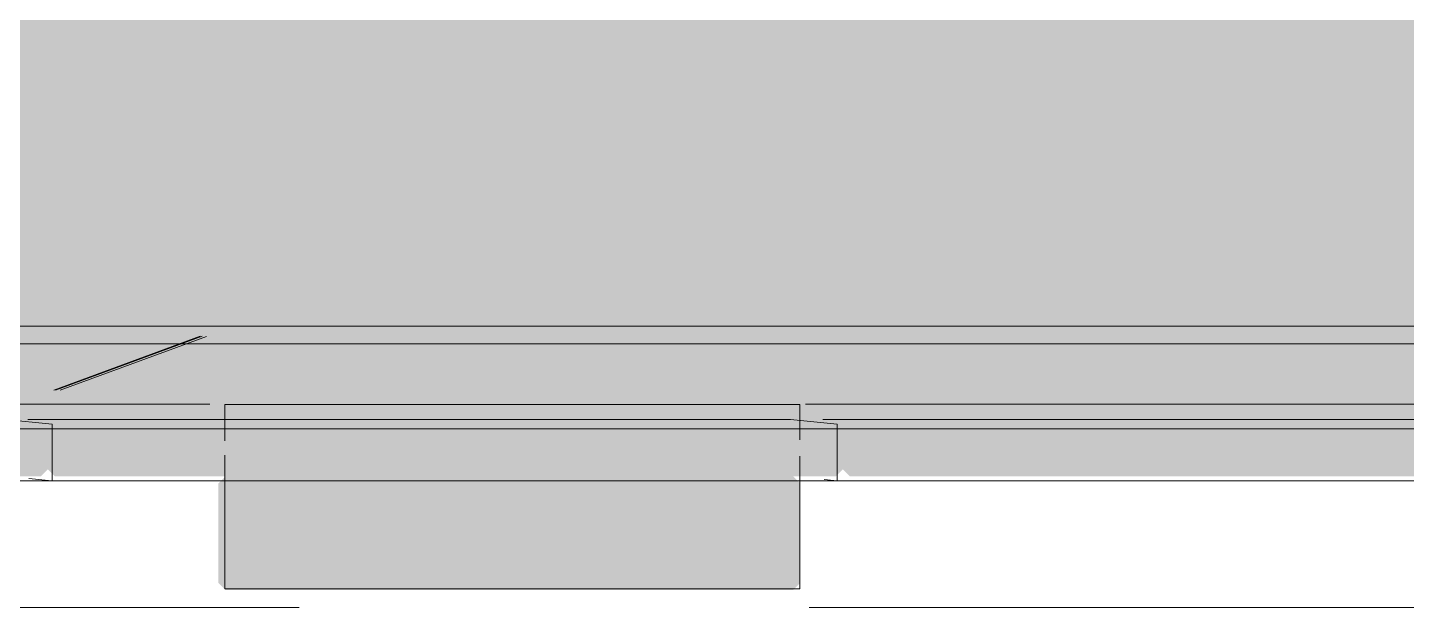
# Model space of a CAD drawing. Header units: millimetres. Extents: x 0 to 84100, y 0 to 59400.
# Drawn here: x 24661 to 25632, y 51084 to 51493 of the extents above; entities that cross this region are included whole.
import ezdxf

# ---------------------------------------------------------------- set-up
doc = ezdxf.new("R2010")
doc.units = ezdxf.units.MM
doc.layers.add('10_見えがかり', color=7, linetype='Continuous', lineweight=13)
doc.layers.add('12_見えがかり（ガラス）', color=5, linetype='Continuous', lineweight=9)

msp = doc.modelspace()

# ---------------------------------------------------------------- hatches: boundary and pattern name
at = {"layer": '10_見えがかり', "true_color": 0xe9dcc4}
for points in [[(54359.92, 51556.57), (54419.92, 51556.57), (54429.92, 51546.57), (54559.92, 51546.57), (54569.92, 51536.57), (54629.92, 51536.57), (54639.92, 51526.57), (54699.92, 51526.57), (54709.92, 51516.57), (54769.92, 51516.57), (54779.92, 51506.57), (54839.92, 51506.57), (54849.92, 51496.57), (54909.92, 51496.57), (54919.92, 51486.57), (55049.92, 51486.57), (55059.92, 51476.57), (55119.92, 51476.57), (55129.92, 51466.57), (55189.92, 51466.57), (55199.92, 51456.57), (55249.92, 51456.57), (55259.92, 51446.57), (55319.92, 51446.57), (55329.92, 51436.57), (55389.92, 51436.57), (55399.92, 51426.57), (55459.92, 51426.57), (55469.92, 51416.57), (55599.92, 51416.57), (55609.92, 51406.57), (55669.92, 51406.57), (55679.92, 51396.57), (55739.92, 51396.57), (55749.92, 51386.57), (55809.92, 51386.57), (55819.92, 51376.57), (55879.92, 51376.57), (55889.92, 51366.57), (55949.92, 51366.57), (55959.92, 51356.57), (56019.92, 51356.57), (56024.92, 51351.57), (56024.92, 51341.57), (56009.92, 51326.57), (55999.92, 51326.57), (55984.92, 51311.57), (55989.92, 51306.57), (56029.92, 51306.57), (56034.92, 51301.57), (56034.92, 51291.57), (56029.92, 51286.57), (55959.92, 51286.57), (19299.92, 51286.57), (19289.92, 51296.57), (19209.92, 51296.57), (19199.92, 51306.57), (19119.92, 51306.57), (19109.92, 51316.57), (19029.92, 51316.57), (19019.92, 51326.57), (18939.92, 51326.57), (18929.92, 51336.57), (18849.92, 51336.57), (18839.92, 51346.57), (18769.92, 51346.57), (18759.92, 51356.57), (18589.92, 51356.57), (18579.92, 51366.57), (18499.92, 51366.57), (18489.92, 51376.57), (18409.92, 51376.57), (18399.92, 51386.57), (18319.92, 51386.57), (18309.92, 51396.57), (18239.92, 51396.57), (18229.92, 51406.57), (18149.92, 51406.57), (18139.92, 51416.57), (17969.92, 51416.57), (17959.92, 51426.57), (17879.92, 51426.57), (17869.92, 51436.57), (17789.92, 51436.57), (17779.92, 51446.57), (17699.92, 51446.57), (17689.92, 51456.57), (17619.92, 51456.57), (17609.92, 51466.57), (17529.92, 51466.57), (17519.92, 51476.57), (17439.92, 51476.57), (17429.92, 51486.57), (17259.92, 51486.57), (17249.92, 51496.57), (17169.92, 51496.57), (17164.92, 51501.57), (17164.92, 51511.57), (17179.92, 51526.57), (17189.92, 51526.57), (17199.92, 51536.57), (17209.92, 51536.57), (17229.92, 51556.57), (17239.92, 51556.57), (17249.92, 51566.57), (29409.92, 51566.57), (29419.92, 51556.57), (29499.92, 51556.57), (29509.92, 51546.57), (49619.92, 51546.57), (49639.92, 51566.57), (54349.92, 51566.57)], [(24674.92, 51181.57), (24669.92, 51176.57), (24129.92, 51176.57), (24124.92, 51181.57), (24124.92, 51206.57), (24674.92, 51206.57)], [(25234.92, 51181.57), (25229.92, 51176.57), (24679.92, 51176.57), (24674.92, 51181.57), (24674.92, 51206.57), (25234.92, 51206.57)], [(25784.92, 51181.57), (25779.92, 51176.57), (25239.92, 51176.57), (25234.92, 51181.57), (25234.92, 51206.57), (25784.92, 51206.57)], [(25204.92, 51101.57), (25199.92, 51096.57), (24799.92, 51096.57), (24794.92, 51101.57), (24794.92, 51171.57), (24799.92, 51176.57), (25199.92, 51176.57), (25204.92, 51171.57)]]:
    msp.add_hatch(color=8, dxfattribs=at).paths.add_polyline_path(points)
at = {"layer": '12_見えがかり（ガラス）', "true_color": 0xdce9f2}
msp.add_hatch(color=8, dxfattribs=at).paths.add_polyline_path([(17429.92, 51486.57), (17439.92, 51476.57), (17519.92, 51476.57), (17529.92, 51466.57), (17609.92, 51466.57), (17619.92, 51456.57), (17689.92, 51456.57), (17699.92, 51446.57), (17779.92, 51446.57), (17789.92, 51436.57), (17869.92, 51436.57), (17879.92, 51426.57), (17959.92, 51426.57), (17969.92, 51416.57), (18139.92, 51416.57), (18149.92, 51406.57), (18229.92, 51406.57), (18239.92, 51396.57), (18309.92, 51396.57), (18319.92, 51386.57), (18399.92, 51386.57), (18409.92, 51376.57), (18489.92, 51376.57), (18499.92, 51366.57), (18579.92, 51366.57), (18589.92, 51356.57), (18759.92, 51356.57), (18769.92, 51346.57), (18839.92, 51346.57), (18849.92, 51336.57), (18929.92, 51336.57), (18939.92, 51326.57), (19019.92, 51326.57), (19029.92, 51316.57), (19109.92, 51316.57), (19119.92, 51306.57), (19199.92, 51306.57), (19209.92, 51296.57), (19289.92, 51296.57), (19299.92, 51286.57), (55959.92, 51286.57), (55969.92, 51276.57), (56039.92, 51276.57), (56049.92, 51266.57), (56059.92, 51266.57), (56064.92, 51261.57), (56064.92, 51211.57), (56059.92, 51206.57), (19379.92, 51206.57), (19369.92, 51216.57), (19279.92, 51216.57), (19269.92, 51226.57), (19179.92, 51226.57), (19169.92, 51236.57), (19079.92, 51236.57), (19069.92, 51246.57), (18979.92, 51246.57), (18969.92, 51256.57), (18869.92, 51256.57), (18859.92, 51266.57), (18769.92, 51266.57), (18759.92, 51276.57), (18669.92, 51276.57), (18659.92, 51286.57), (18569.92, 51286.57), (18559.92, 51296.57), (18469.92, 51296.57), (18459.92, 51306.57), (18359.92, 51306.57), (18349.92, 51316.57), (18259.92, 51316.57), (18249.92, 51326.57), (18159.92, 51326.57), (18149.92, 51336.57), (18059.92, 51336.57), (18049.92, 51346.57), (17959.92, 51346.57), (17949.92, 51356.57), (17849.92, 51356.57), (17839.92, 51366.57), (17749.92, 51366.57), (17739.92, 51376.57), (17649.92, 51376.57), (17639.92, 51386.57), (17549.92, 51386.57), (17539.92, 51396.57), (17449.92, 51396.57), (17439.92, 51406.57), (17339.92, 51406.57), (17329.92, 51416.57), (17239.92, 51416.57), (17229.92, 51426.57), (17149.92, 51426.57), (17144.92, 51431.57), (17144.92, 51481.57), (17149.92, 51486.57)])

# ---------------------------------------------------------------- linework, layer by layer
at = {"layer": '10_見えがかり'}
for points in [[(56026.37, 51282.57), (50797.13, 51282.57), (45734.24, 51282.57), (27342.33, 51282.57), (23252.35, 51282.57), (19380.11, 51282.57), (19380.11, 51291.24), (19291.65, 51291.24), (19291.65, 51299.9), (19203.19, 51299.9), (19203.19, 51308.57), (19114.73, 51308.57), (19114.73, 51317.24), (19026.27, 51317.24)], [(24782.25, 51275.46), (24679.08, 51237.47)], [(24783.52, 51275.46), (24680.35, 51237.47)], [(24786.69, 51275.23), (24683.57, 51237.25)], [(24379.53, 51227.57), (24789.04, 51227.57)], [(24799.48, 51227.24), (25204.6, 51227.24), (25204.6, 51202.33)], [(24799.48, 51201.59), (24799.48, 51227.24)], [(25208.53, 51227.57), (26127.41, 51227.57)], [(24644.82, 51216.74), (24677.85, 51213.4), (24677.85, 51173.4), (24128.6, 51173.4), (24111.39, 51175.14)], [(24660.86, 51216.74), (25197.98, 51216.74)], [(25197.98, 51216.74), (25230.9, 51213.4), (25230.9, 51173.4), (24677.8, 51173.4), (24661.43, 51175.06)], [(25220.86, 51216.74), (25754.97, 51216.74)], [(25754.97, 51216.74), (25787.78, 51213.4), (25787.78, 51173.4), (25230.84, 51173.4), (25221.8, 51174.32)], [(25204.6, 51190.81), (25204.6, 51097.24), (24799.48, 51097.24), (24799.48, 51191.55)], [(24203.4, 51084.24), (24852.04, 51084.24)], [(25211.29, 51084.24), (25899.84, 51084.24)]]:
    msp.add_lwpolyline(points, dxfattribs=at)
at = {"layer": '12_見えがかり（ガラス）'}
for points in [[(25162.08, 51270.07), (24619.02, 51270.07)], [(25708.85, 51270.07), (25162.08, 51270.07)], [(25162.08, 51210.07), (24619.02, 51210.07)], [(25708.85, 51210.07), (25162.08, 51210.07)]]:
    msp.add_lwpolyline(points, dxfattribs=at)

doc.saveas('drawing.dxf')
